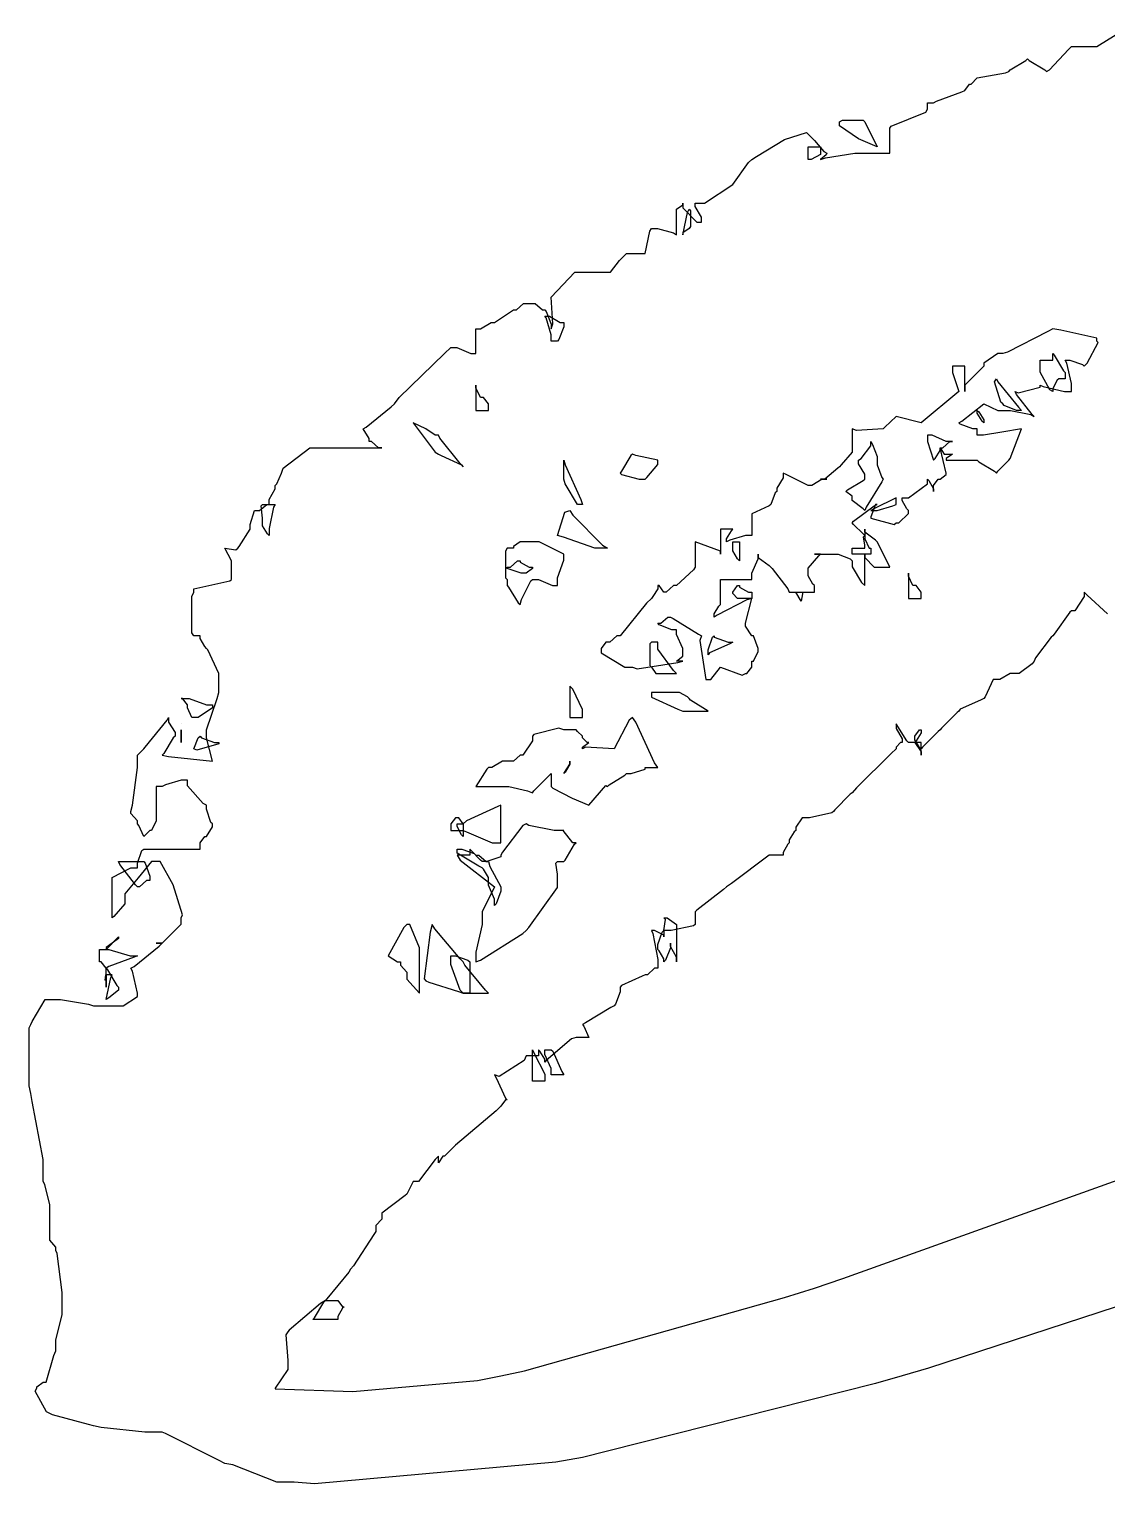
# Model space of a CAD drawing. Extents: x 51 to 306, y 22 to 311.
# Drawn here: x 207.53 to 213.59, y 212.65 to 220.83 of the extents above; entities that cross this region are included whole.
import ezdxf

# ---------------------------------------------------------------- set-up
doc = ezdxf.new("R2010")
doc.units = 0
doc.header["$MEASUREMENT"] = 0

msp = doc.modelspace()

# ---------------------------------------------------------------- linework, layer by layer
at = {"color": 7}
for points in [[(214.03, 213.767), (212.591, 213.298), (212.442, 213.254), (212.292, 213.21), (210.785, 212.831), (210.644, 212.795), (210.494, 212.769), (209.135, 212.646), (209.021, 212.655), (208.923, 212.655), (208.676, 212.753), (208.632, 212.761), (208.596, 212.779), (208.297, 212.929), (208.279, 212.937), (208.182, 212.937), (207.936, 212.963), (207.892, 212.972), (207.865, 212.981), (207.662, 213.034), (207.646, 213.042), (207.628, 213.052), (207.564, 213.167), (207.574, 213.184), (207.574, 213.193), (207.61, 213.218), (207.61, 213.218), (207.626, 213.218), (207.67, 213.368), (207.68, 213.395), (207.68, 213.457), (207.716, 213.597), (207.716, 213.643), (207.716, 213.723), (207.688, 213.943), (207.68, 213.96), (207.68, 213.978), (207.646, 214.018), (207.646, 214.03), (207.646, 214.03), (207.646, 214.084), (207.646, 214.1), (207.646, 214.118), (207.646, 214.159), (207.646, 214.172), (207.646, 214.216), (207.618, 214.331), (207.61, 214.348), (207.61, 214.472), (207.548, 214.798), (207.54, 214.842), (207.53, 214.886), (207.53, 215.212), (207.54, 215.23), (207.548, 215.248), (207.621, 215.371), (207.646, 215.371), (207.706, 215.371), (207.865, 215.345), (207.892, 215.335), (207.892, 215.335), (207.997, 215.335), (208.033, 215.335), (208.059, 215.335), (208.139, 215.389), (208.139, 215.407), (208.139, 215.407), (208.111, 215.531), (208.103, 215.547), (208.121, 215.557), (208.262, 215.671), (208.279, 215.688), (208.245, 215.688), (208.279, 215.688), (208.385, 215.795), (208.385, 215.83), (208.394, 215.848), (208.341, 216.016), (208.268, 216.147), (208.245, 216.147), (208.219, 216.147), (208.143, 216.055), (208.069, 215.966), (208.069, 215.936), (208.069, 215.91), (208.007, 215.839), (207.998, 215.83), (207.998, 215.83), (207.998, 215.864), (207.998, 215.864), (207.998, 215.908), (207.998, 216.008), (207.998, 216.04), (207.998, 216.058), (208.103, 216.112), (208.139, 216.112), (208.139, 216.138), (208.165, 216.209), (208.175, 216.217), (208.175, 216.217), (208.412, 216.217), (208.492, 216.217), (208.492, 216.217), (208.492, 216.245), (208.492, 216.253), (208.492, 216.253), (208.518, 216.289), (208.528, 216.289), (208.528, 216.289), (208.562, 216.342), (208.562, 216.359), (208.552, 216.368), (208.528, 216.442), (208.528, 216.465), (208.51, 216.475), (208.421, 216.574), (208.421, 216.606), (208.385, 216.606), (208.297, 216.579), (208.279, 216.57), (208.245, 216.57), (208.245, 216.57), (208.245, 216.535), (208.245, 216.535), (208.245, 216.535), (208.245, 216.483), (208.245, 216.465), (208.245, 216.447), (208.245, 216.407), (208.245, 216.393), (208.245, 216.377), (208.218, 216.323), (208.209, 216.323), (208.175, 216.289), (208.175, 216.289), (208.147, 216.35), (208.139, 216.359), (208.139, 216.377), (208.103, 216.417), (208.103, 216.429), (208.111, 216.465), (208.139, 216.676), (208.139, 216.746), (208.175, 216.782), (208.183, 216.791), (208.306, 216.942), (208.315, 216.958), (208.315, 216.932), (208.351, 216.873), (208.351, 216.852), (208.341, 216.844), (208.288, 216.756), (208.279, 216.746), (208.314, 216.738), (208.562, 216.712), (208.562, 216.712), (208.562, 216.712), (208.528, 216.844), (208.528, 216.888), (208.528, 216.888), (208.588, 217.065), (208.598, 217.099), (208.598, 217.127), (208.598, 217.186), (208.598, 217.205), (208.598, 217.205), (208.536, 217.339), (208.528, 217.347), (208.518, 217.357), (208.492, 217.402), (208.492, 217.417), (208.456, 217.417), (208.446, 217.435), (208.446, 217.638), (208.456, 217.664), (208.456, 217.682), (208.659, 217.726), (208.668, 217.734), (208.668, 217.734), (208.668, 217.814), (208.668, 217.84), (208.632, 217.91), (208.632, 217.91), (208.694, 217.902), (208.704, 217.91), (208.712, 217.92), (208.774, 218.017), (208.774, 218.017), (208.774, 218.044), (208.799, 218.123), (208.808, 218.123), (208.826, 218.123), (208.867, 218.157), (208.88, 218.157), (208.88, 218.185), (208.915, 218.244), (208.915, 218.263), (208.923, 218.273), (208.951, 218.333), (208.951, 218.333), (208.959, 218.361), (209.11, 218.476), (209.161, 218.476), (209.161, 218.476), (209.197, 218.476), (209.197, 218.476), (209.197, 218.476), (209.223, 218.476), (209.233, 218.476), (209.267, 218.476), (209.328, 218.476), (209.467, 218.476), (209.514, 218.476), (209.496, 218.476), (209.456, 218.51), (209.444, 218.51), (209.444, 218.528), (209.41, 218.582), (209.41, 218.582), (209.426, 218.591), (209.568, 218.706), (209.586, 218.722), (209.612, 218.758), (209.867, 219.005), (209.903, 219.039), (209.937, 219.039), (210.016, 219.005), (210.043, 219.005), (210.043, 219.005), (210.043, 219.058), (210.043, 219.075), (210.043, 219.093), (210.043, 219.133), (210.043, 219.145), (210.07, 219.145), (210.129, 219.181), (210.149, 219.181), (210.166, 219.191), (210.256, 219.251), (210.256, 219.251), (210.272, 219.251), (210.312, 219.287), (210.326, 219.287), (210.362, 219.287), (210.378, 219.287), (210.418, 219.251), (210.432, 219.251), (210.44, 219.243), (210.468, 219.17), (210.468, 219.145), (210.476, 219.173), (210.468, 219.322), (210.468, 219.322), (210.468, 219.322), (210.6, 219.464), (210.644, 219.464), (210.644, 219.464), (210.785, 219.464), (210.785, 219.464), (210.801, 219.464), (210.851, 219.53), (210.891, 219.568), (210.891, 219.568), (210.917, 219.568), (210.976, 219.568), (210.997, 219.568), (210.997, 219.568), (211.022, 219.694), (211.031, 219.71), (211.066, 219.71), (211.156, 219.684), (211.173, 219.674), (211.173, 219.674), (211.173, 219.728), (211.173, 219.745), (211.173, 219.763), (211.173, 219.804), (211.173, 219.817), (211.173, 219.817), (211.208, 219.843), (211.208, 219.851), (211.208, 219.825), (211.286, 219.745), (211.314, 219.745), (211.314, 219.772), (211.278, 219.832), (211.278, 219.851), (211.33, 219.851), (211.49, 219.957), (211.49, 219.957), (211.49, 219.957), (211.578, 220.081), (211.596, 220.097), (211.623, 220.115), (211.781, 220.209), (211.904, 220.249), (211.913, 220.24), (211.949, 220.204), (211.949, 220.204), (212.001, 220.143), (212.019, 220.133), (212.015, 220.124), (211.983, 220.097), (211.983, 220.097), (211.983, 220.097), (212.01, 220.107), (212.175, 220.133), (212.232, 220.133), (212.232, 220.133), (212.372, 220.133), (212.372, 220.133), (212.372, 220.133), (212.372, 220.187), (212.372, 220.204), (212.372, 220.222), (212.372, 220.274), (212.372, 220.274), (212.38, 220.284), (212.575, 220.363), (212.585, 220.38), (212.585, 220.38), (212.585, 220.407), (212.585, 220.416), (212.619, 220.416), (212.635, 220.425), (212.777, 220.478), (212.795, 220.486), (212.795, 220.486), (212.821, 220.522), (212.831, 220.522), (212.865, 220.556), (212.865, 220.556), (213.024, 220.584), (213.042, 220.592), (213.05, 220.602), (213.138, 220.654), (213.148, 220.663), (213.156, 220.654), (213.245, 220.602), (213.254, 220.592), (213.271, 220.602), (213.377, 220.716), (213.395, 220.733), (213.413, 220.733), (213.453, 220.733), (213.467, 220.733), (213.483, 220.733), (213.523, 220.733), (213.537, 220.733), (213.553, 220.743), (213.695, 220.831)], [(213.597, 217.541), (213.483, 217.647), (213.467, 217.664), (213.467, 217.638), (213.413, 217.558), (213.395, 217.558), (213.385, 217.55), (213.298, 217.427), (213.29, 217.417), (213.28, 217.409), (213.192, 217.293), (213.184, 217.275), (213.174, 217.259), (213.101, 217.205), (213.078, 217.205), (213.05, 217.205), (212.991, 217.171), (212.972, 217.171), (212.954, 217.171), (212.91, 217.074), (212.901, 217.065), (212.883, 217.056), (212.769, 217.004), (212.761, 216.994), (212.751, 216.986), (212.663, 216.898), (212.655, 216.888), (212.645, 216.88), (212.557, 216.791), (212.549, 216.782), (212.549, 216.782), (212.549, 216.809), (212.549, 216.818), (212.531, 216.818), (212.478, 216.818), (212.478, 216.818), (212.469, 216.827), (212.408, 216.922), (212.408, 216.922), (212.408, 216.896), (212.442, 216.838), (212.442, 216.818), (212.433, 216.818), (212.408, 216.791), (212.408, 216.782), (212.38, 216.756), (212.186, 216.563), (212.16, 216.535), (212.15, 216.527), (212.064, 216.439), (212.055, 216.429), (212.046, 216.421), (211.92, 216.393), (211.879, 216.393), (211.879, 216.393), (211.843, 216.341), (211.843, 216.323), (211.834, 216.315), (211.807, 216.269), (211.807, 216.253), (211.798, 216.245), (211.773, 216.199), (211.773, 216.183), (211.693, 216.183), (211.481, 216.024), (211.454, 216.006), (211.437, 215.99), (211.286, 215.874), (211.278, 215.864), (211.278, 215.83), (211.278, 215.794), (211.268, 215.786), (211.143, 215.76), (211.102, 215.76), (211.102, 215.76), (211.102, 215.724), (211.102, 215.724), (211.102, 215.733), (211.048, 215.76), (211.031, 215.76), (211.04, 215.742), (211.067, 215.597), (211.067, 215.547), (211.049, 215.547), (211.009, 215.511), (210.997, 215.511), (210.979, 215.503), (210.863, 215.451), (210.855, 215.441), (210.855, 215.415), (210.829, 215.345), (210.821, 215.335), (210.803, 215.327), (210.661, 215.24), (210.644, 215.23), (210.652, 215.222), (210.679, 215.158), (210.679, 215.158), (210.661, 215.158), (210.621, 215.158), (210.608, 215.158), (210.581, 215.15), (210.44, 215.028), (210.432, 215.018), (210.432, 215.036), (210.404, 215.08), (210.396, 215.088), (210.396, 215.088), (210.396, 215.054), (210.396, 215.054), (210.378, 215.054), (210.338, 215.054), (210.326, 215.054), (210.316, 215.028), (210.175, 214.939), (210.149, 214.948), (210.158, 214.931), (210.21, 214.816), (210.22, 214.806), (210.21, 214.806), (210.185, 214.771), (210.185, 214.771), (210.158, 214.745), (209.929, 214.551), (209.903, 214.525), (209.867, 214.489), (209.857, 214.489), (209.833, 214.453), (209.833, 214.453), (209.833, 214.453), (209.833, 214.481), (209.833, 214.489), (209.815, 214.472), (209.721, 214.348), (209.69, 214.348), (209.656, 214.277), (209.646, 214.268), (209.514, 214.169), (209.514, 214.136), (209.48, 214.1), (209.48, 214.1), (209.48, 214.075), (209.48, 214.066), (209.47, 214.049), (209.356, 213.872), (209.338, 213.854), (209.328, 213.837), (209.205, 213.687), (209.197, 213.677), (209.17, 213.661), (208.993, 213.511), (208.985, 213.501), (208.975, 213.484), (208.985, 213.34), (208.985, 213.29), (208.915, 213.184), (208.915, 213.18), (209.352, 213.166), (210.053, 213.228), (210.185, 213.254), (210.318, 213.282), (211.781, 213.695), (211.949, 213.747), (212.108, 213.801), (213.756, 214.393)]]:
    msp.add_lwpolyline(points, dxfattribs=at)
for points in [[(212.232, 220.31), (212.302, 220.169), (212.302, 220.169), (212.196, 220.213), (212.09, 220.286), (212.09, 220.31), (212.106, 220.319), (212.222, 220.319), (212.232, 220.31)], [(211.913, 220.097), (211.913, 220.115), (211.913, 220.157), (211.913, 220.169), (211.93, 220.169), (211.97, 220.169), (211.983, 220.169), (211.983, 220.169), (211.983, 220.133), (211.983, 220.133), (211.983, 220.125), (211.93, 220.097), (211.913, 220.097)], [(211.244, 219.71), (211.244, 219.71), (211.208, 219.684), (211.208, 219.674), (211.208, 219.674), (211.234, 219.799), (211.244, 219.817), (211.252, 219.808), (211.252, 219.72), (211.244, 219.71), (211.244, 219.71), (211.244, 219.71), (211.244, 219.71)], [(210.432, 219.215), (210.458, 219.215), (210.517, 219.181), (210.538, 219.181), (210.538, 219.155), (210.511, 219.085), (210.502, 219.075), (210.468, 219.075), (210.468, 219.111), (210.44, 219.207), (210.432, 219.215)], [(211.843, 217.664), (211.843, 217.664), (211.922, 217.664), (211.949, 217.664), (211.949, 217.664), (211.949, 217.7), (211.949, 217.7), (211.939, 217.709), (211.913, 217.755), (211.913, 217.77), (211.913, 217.798), (211.974, 217.868), (211.983, 217.876), (211.949, 217.876), (211.975, 217.876), (212.035, 217.876), (212.055, 217.876), (212.082, 217.876), (212.15, 217.85), (212.16, 217.84), (212.16, 217.806), (212.214, 217.718), (212.232, 217.7), (212.232, 217.744), (212.232, 217.843), (212.232, 217.876), (212.232, 217.858), (212.284, 217.804), (212.302, 217.804), (212.319, 217.804), (212.358, 217.804), (212.372, 217.804), (212.372, 217.804), (212.31, 217.93), (212.302, 217.946), (212.292, 217.956), (212.232, 218.001), (212.232, 218.017), (212.232, 218.017), (212.232, 217.981), (212.232, 217.981), (212.222, 217.991), (212.168, 218.044), (212.16, 218.053), (212.168, 218.062), (212.284, 218.149), (212.302, 218.157), (212.292, 218.157), (212.266, 218.087), (212.266, 218.087), (212.266, 218.079), (212.398, 218.044), (212.408, 218.053), (212.424, 218.053), (212.478, 218.106), (212.478, 218.123), (212.469, 218.132), (212.442, 218.178), (212.442, 218.193), (212.477, 218.193), (212.585, 218.273), (212.585, 218.299), (212.593, 218.291), (212.619, 218.245), (212.619, 218.229), (212.619, 218.229), (212.619, 218.255), (212.619, 218.263), (212.619, 218.263), (212.645, 218.299), (212.655, 218.299), (212.655, 218.299), (212.689, 218.325), (212.689, 218.333), (212.655, 218.476), (212.655, 218.476), (212.679, 218.44), (212.689, 218.44), (212.725, 218.44), (212.725, 218.44), (212.689, 218.415), (212.689, 218.405), (212.733, 218.405), (212.833, 218.405), (212.865, 218.405), (212.874, 218.397), (212.962, 218.343), (212.972, 218.333), (212.98, 218.343), (213.032, 218.397), (213.042, 218.405), (213.05, 218.415), (213.114, 218.582), (213.114, 218.582), (213.114, 218.582), (213.002, 218.564), (212.899, 218.546), (212.865, 218.546), (212.865, 218.546), (212.865, 218.573), (212.865, 218.582), (212.839, 218.582), (212.769, 218.608), (212.761, 218.616), (212.777, 218.626), (212.901, 218.722), (212.901, 218.722), (212.901, 218.722), (212.98, 218.686), (213.008, 218.686), (213.052, 218.686), (213.166, 218.662), (213.184, 218.652), (213.174, 218.662), (213.086, 218.776), (213.078, 218.792), (213.094, 218.784), (213.218, 218.817), (213.218, 218.828), (213.236, 218.82), (213.355, 218.792), (213.395, 218.792), (213.395, 218.837), (213.368, 218.952), (213.36, 218.969), (213.386, 218.969), (213.457, 218.944), (213.467, 218.935), (213.483, 218.952), (213.545, 219.067), (213.537, 219.075), (213.537, 219.093), (213.334, 219.137), (213.29, 219.145), (213.262, 219.129), (213.034, 219.014), (213.008, 219.005), (212.98, 219.005), (212.901, 218.952), (212.901, 218.935), (212.892, 218.926), (212.804, 218.838), (212.795, 218.828), (212.795, 218.828), (212.795, 218.802), (212.795, 218.792), (212.795, 218.828), (212.795, 218.908), (212.795, 218.935), (212.777, 218.935), (212.737, 218.935), (212.725, 218.935), (212.725, 218.935), (212.725, 218.899), (212.725, 218.899), (212.761, 218.792), (212.549, 218.616), (212.549, 218.616), (212.408, 218.652), (212.408, 218.652), (212.408, 218.652), (212.345, 218.591), (212.336, 218.582), (212.336, 218.582), (212.186, 218.573), (212.16, 218.582), (212.16, 218.582), (212.16, 218.555), (212.16, 218.546), (212.16, 218.51), (212.16, 218.476), (212.16, 218.45), (212.098, 218.379), (212.09, 218.369), (212.08, 218.361), (212.007, 218.299), (211.983, 218.299), (212.019, 218.299), (211.992, 218.299), (211.933, 218.263), (211.913, 218.263), (211.895, 218.273), (211.789, 218.325), (211.773, 218.333), (211.773, 218.307), (211.737, 218.249), (211.737, 218.229), (211.727, 218.221), (211.703, 218.157), (211.703, 218.157), (211.693, 218.149), (211.596, 218.103), (211.596, 218.087), (211.596, 218.061), (211.596, 217.981), (211.596, 217.981), (211.56, 217.981), (211.472, 217.956), (211.454, 217.946), (211.454, 217.964), (211.481, 218.009), (211.49, 218.017), (211.472, 218.017), (211.432, 218.017), (211.42, 218.017), (211.42, 218.017), (211.42, 217.991), (211.42, 217.981), (211.42, 217.964), (211.42, 217.91), (211.42, 217.91), (211.42, 217.91), (211.42, 217.886), (211.42, 217.876), (211.42, 217.894), (211.278, 217.946), (211.278, 217.946), (211.278, 217.876), (211.278, 217.858), (211.278, 217.818), (211.278, 217.804), (211.268, 217.788), (211.173, 217.7), (211.173, 217.7), (211.156, 217.7), (211.114, 217.664), (211.102, 217.664), (211.102, 217.664), (211.075, 217.7), (211.067, 217.7), (211.067, 217.682), (211.04, 217.638), (211.031, 217.628), (211.004, 217.602), (210.855, 217.417), (210.855, 217.417), (210.837, 217.417), (210.797, 217.381), (210.785, 217.381), (210.775, 217.381), (210.749, 217.347), (210.749, 217.347), (210.749, 217.321), (210.881, 217.241), (210.925, 217.241), (210.952, 217.232), (211.18, 217.267), (211.208, 217.275), (211.173, 217.275), (211.173, 217.275), (211.208, 217.303), (211.208, 217.311), (211.208, 217.347), (211.173, 217.425), (211.173, 217.452), (211.146, 217.452), (211.075, 217.479), (211.067, 217.488), (211.084, 217.488), (211.124, 217.523), (211.138, 217.523), (211.154, 217.515), (211.296, 217.427), (211.314, 217.417), (211.304, 217.391), (211.337, 217.171), (211.35, 217.171), (211.366, 217.171), (211.42, 217.241), (211.42, 217.241), (211.42, 217.241), (211.542, 217.197), (211.56, 217.205), (211.569, 217.205), (211.596, 217.241), (211.596, 217.241), (211.596, 217.241), (211.596, 217.267), (211.596, 217.275), (211.605, 217.275), (211.631, 217.329), (211.631, 217.347), (211.631, 217.347), (211.605, 217.417), (211.596, 217.417), (211.596, 217.417), (211.56, 217.471), (211.56, 217.488), (211.56, 217.488), (211.596, 217.628), (211.596, 217.628), (211.569, 217.62), (211.401, 217.533), (211.384, 217.523), (211.384, 217.541), (211.41, 217.585), (211.42, 217.594), (211.42, 217.594), (211.42, 217.647), (211.42, 217.664), (211.42, 217.682), (211.42, 217.722), (211.42, 217.734), (211.464, 217.734), (211.563, 217.734), (211.596, 217.734), (211.596, 217.77), (211.631, 217.85), (211.631, 217.876), (211.631, 217.858), (211.693, 217.814), (211.703, 217.804), (211.711, 217.796), (211.798, 217.682), (211.807, 217.664), (211.825, 217.664), (211.865, 217.664), (211.879, 217.664), (211.882, 217.653), (211.873, 217.612), (211.843, 217.664), (211.843, 217.664)], [(213.324, 218.863), (213.324, 218.863), (213.324, 218.863), (213.324, 218.863), (213.315, 218.855), (213.29, 218.809), (213.29, 218.792), (213.272, 218.802), (213.218, 218.901), (213.218, 218.935), (213.218, 218.935), (213.218, 218.969), (213.218, 218.969), (213.236, 218.969), (213.276, 218.969), (213.29, 218.969), (213.29, 218.969), (213.29, 218.996), (213.29, 219.005), (213.298, 218.996), (213.35, 218.908), (213.36, 218.899), (213.36, 218.899), (213.36, 218.873), (213.36, 218.863), (213.36, 218.863), (213.333, 218.863), (213.324, 218.863)], [(210.043, 218.686), (210.061, 218.686), (210.101, 218.686), (210.115, 218.686), (210.115, 218.686), (210.115, 218.722), (210.115, 218.722), (210.115, 218.722), (210.087, 218.758), (210.079, 218.758), (210.07, 218.758), (210.043, 218.812), (210.043, 218.828), (210.043, 218.794), (210.043, 218.714), (210.043, 218.686)], [(212.972, 218.863), (212.98, 218.846), (213.096, 218.704), (213.114, 218.686), (213.086, 218.686), (213.016, 218.714), (213.008, 218.722), (212.998, 218.732), (212.962, 218.846), (212.972, 218.863)], [(212.865, 218.686), (212.865, 218.686), (212.865, 218.686), (212.865, 218.686), (212.865, 218.686), (212.865, 218.686), (212.865, 218.686), (212.865, 218.686), (212.865, 218.686), (212.865, 218.686), (212.874, 218.678), (212.901, 218.633), (212.901, 218.616), (212.892, 218.626), (212.865, 218.671), (212.865, 218.686), (212.865, 218.686), (212.865, 218.686), (212.865, 218.686)], [(209.833, 218.546), (209.815, 218.546), (209.762, 218.582), (209.762, 218.582), (209.69, 218.616), (209.69, 218.616), (209.815, 218.45), (209.833, 218.44), (209.849, 218.432), (209.963, 218.379), (209.973, 218.369), (209.955, 218.387), (209.841, 218.529), (209.833, 218.546)], [(212.619, 218.405), (212.619, 218.405), (212.619, 218.405), (212.619, 218.405), (212.627, 218.415), (212.655, 218.46), (212.655, 218.476), (212.671, 218.476), (212.711, 218.51), (212.725, 218.51), (212.689, 218.51), (212.611, 218.546), (212.585, 218.546), (212.585, 218.511), (212.619, 218.405), (212.619, 218.405)], [(212.266, 218.51), (212.266, 218.51), (212.266, 218.51), (212.266, 218.51), (212.275, 218.494), (212.302, 218.427), (212.302, 218.405), (212.302, 218.379), (212.327, 218.309), (212.336, 218.299), (212.327, 218.283), (212.24, 218.141), (212.232, 218.123), (212.222, 218.132), (212.16, 218.178), (212.16, 218.193), (212.16, 218.203), (212.126, 218.229), (212.126, 218.229), (212.134, 218.239), (212.222, 218.291), (212.232, 218.299), (212.232, 218.327), (212.196, 218.386), (212.196, 218.405), (212.212, 218.415), (212.266, 218.487), (212.266, 218.51), (212.266, 218.51), (212.266, 218.51), (212.266, 218.51)], [(210.644, 218.157), (210.616, 218.157), (210.546, 218.273), (210.538, 218.299), (210.538, 218.327), (210.538, 218.386), (210.538, 218.405), (210.546, 218.379), (210.634, 218.185), (210.644, 218.157)], [(210.925, 218.44), (210.916, 218.432), (210.863, 218.343), (210.855, 218.333), (210.863, 218.325), (210.963, 218.299), (210.997, 218.299), (211.005, 218.309), (211.067, 218.382), (211.067, 218.405), (211.067, 218.405), (210.943, 218.432), (210.925, 218.44)], [(208.88, 217.981), (208.871, 217.991), (208.844, 218.037), (208.844, 218.053), (208.844, 218.079), (208.835, 218.149), (208.844, 218.157), (208.861, 218.157), (208.901, 218.157), (208.915, 218.157), (208.905, 218.141), (208.88, 218.021), (208.88, 217.981)], [(212.266, 218.123), (212.301, 218.123), (212.39, 218.149), (212.408, 218.157), (212.408, 218.157), (212.408, 218.185), (212.408, 218.193), (212.408, 218.193), (212.283, 218.132), (212.266, 218.123)], [(210.785, 217.91), (210.713, 217.91), (210.537, 217.973), (210.502, 217.981), (210.502, 217.981), (210.545, 218.113), (210.572, 218.123), (210.59, 218.097), (210.757, 217.928), (210.785, 217.91)], [(212.266, 217.91), (212.266, 217.91), (212.266, 217.876), (212.266, 217.876), (212.232, 217.876), (212.214, 217.876), (212.173, 217.876), (212.16, 217.876), (212.16, 217.876), (212.16, 217.902), (212.16, 217.91), (212.178, 217.91), (212.218, 217.91), (212.232, 217.91), (212.232, 217.928), (212.225, 217.975), (212.232, 217.981), (212.232, 217.964), (212.257, 217.91), (212.266, 217.91)], [(210.362, 217.734), (210.396, 217.734), (210.475, 217.7), (210.502, 217.7), (210.502, 217.744), (210.538, 217.843), (210.538, 217.876), (210.52, 217.886), (210.4, 217.946), (210.362, 217.946), (210.344, 217.946), (210.292, 217.946), (210.292, 217.946), (210.292, 217.946), (210.256, 217.92), (210.256, 217.91), (210.22, 217.91), (210.21, 217.894), (210.21, 217.744), (210.22, 217.734), (210.22, 217.734), (210.22, 217.709), (210.22, 217.7), (210.228, 217.691), (210.282, 217.603), (210.292, 217.594), (210.3, 217.621), (210.352, 217.726), (210.362, 217.734)], [(211.526, 217.84), (211.516, 217.85), (211.49, 217.895), (211.49, 217.91), (211.49, 217.91), (211.49, 217.938), (211.49, 217.946), (211.526, 217.946), (211.526, 217.92), (211.526, 217.861), (211.526, 217.84)], [(210.22, 217.804), (210.238, 217.804), (210.278, 217.84), (210.292, 217.84), (210.292, 217.832), (210.344, 217.804), (210.362, 217.804), (210.362, 217.796), (210.326, 217.77), (210.326, 217.77), (210.298, 217.77), (210.22, 217.796), (210.22, 217.804)], [(212.478, 217.628), (212.495, 217.628), (212.535, 217.628), (212.549, 217.628), (212.549, 217.628), (212.549, 217.664), (212.549, 217.664), (212.549, 217.664), (212.521, 217.7), (212.513, 217.7), (212.503, 217.7), (212.478, 217.754), (212.478, 217.77), (212.478, 217.736), (212.478, 217.656), (212.478, 217.628)], [(211.526, 217.7), (211.526, 217.691), (211.578, 217.664), (211.596, 217.664), (211.596, 217.664), (211.596, 217.628), (211.596, 217.628), (211.578, 217.628), (211.539, 217.628), (211.526, 217.628), (211.516, 217.628), (211.49, 217.656), (211.49, 217.664), (211.49, 217.664), (211.516, 217.7), (211.526, 217.7)], [(211.35, 217.311), (211.35, 217.339), (211.375, 217.409), (211.384, 217.417), (211.384, 217.409), (211.463, 217.381), (211.49, 217.381), (211.472, 217.373), (211.358, 217.321), (211.35, 217.311)], [(211.173, 217.205), (211.156, 217.223), (211.067, 217.343), (211.067, 217.381), (211.031, 217.381), (211.022, 217.373), (211.022, 217.25), (211.031, 217.241), (211.031, 217.241), (211.057, 217.205), (211.067, 217.205), (211.093, 217.205), (211.153, 217.205), (211.173, 217.205)], [(210.572, 216.958), (210.59, 216.958), (210.631, 216.958), (210.644, 216.958), (210.644, 217.002), (210.59, 217.118), (210.572, 217.135), (210.572, 217.091), (210.572, 216.991), (210.572, 216.958)], [(211.031, 217.099), (211.031, 217.073), (211.18, 217.004), (211.208, 216.994), (211.242, 216.994), (211.35, 216.994), (211.35, 216.994), (211.35, 216.994), (211.252, 217.056), (211.244, 217.065), (211.234, 217.074), (211.189, 217.099), (211.173, 217.099), (211.138, 217.099), (211.11, 217.099), (211.051, 217.099), (211.031, 217.099)], [(208.456, 216.958), (208.446, 216.958), (208.421, 217.012), (208.421, 217.029), (208.421, 217.029), (208.394, 217.065), (208.385, 217.065), (208.43, 217.065), (208.529, 217.029), (208.562, 217.029), (208.562, 217.012), (208.482, 216.958), (208.456, 216.958)], [(208.385, 216.922), (208.385, 216.922), (208.385, 216.922), (208.385, 216.922), (208.385, 216.922), (208.385, 216.922), (208.385, 216.922), (208.385, 216.922), (208.385, 216.922), (208.385, 216.922)], [(210.997, 216.676), (210.997, 216.676), (210.997, 216.676), (210.997, 216.676), (211.013, 216.676), (211.054, 216.676), (211.067, 216.676), (211.049, 216.703), (210.943, 216.932), (210.925, 216.958), (210.907, 216.942), (210.821, 216.782), (210.821, 216.782), (210.821, 216.782), (210.661, 216.791), (210.644, 216.782), (210.644, 216.791), (210.679, 216.818), (210.679, 216.818), (210.669, 216.818), (210.644, 216.844), (210.644, 216.852), (210.644, 216.852), (210.616, 216.88), (210.608, 216.888), (210.59, 216.888), (210.55, 216.888), (210.538, 216.888), (210.511, 216.898), (210.37, 216.862), (210.362, 216.852), (210.362, 216.826), (210.308, 216.746), (210.292, 216.746), (210.256, 216.712), (210.22, 216.712), (210.193, 216.712), (210.134, 216.676), (210.115, 216.676), (210.105, 216.668), (210.043, 216.57), (210.043, 216.57), (210.043, 216.57), (210.185, 216.57), (210.185, 216.57), (210.229, 216.57), (210.334, 216.545), (210.362, 216.535), (210.37, 216.545), (210.458, 216.633), (210.468, 216.642), (210.468, 216.624), (210.468, 216.584), (210.468, 216.57), (210.476, 216.561), (210.585, 216.505), (210.679, 216.465), (210.679, 216.465), (210.679, 216.465), (210.774, 216.575), (210.785, 216.57), (210.793, 216.579), (210.881, 216.633), (210.891, 216.642), (210.917, 216.642), (210.997, 216.668), (210.997, 216.676)], [(208.385, 216.888), (208.385, 216.852), (208.385, 216.818), (208.385, 216.818), (208.385, 216.872), (208.385, 216.888)], [(208.492, 216.852), (208.5, 216.844), (208.573, 216.818), (208.598, 216.818), (208.598, 216.809), (208.474, 216.774), (208.456, 216.782), (208.456, 216.782), (208.482, 216.844), (208.492, 216.852)], [(212.549, 216.746), (212.549, 216.774), (212.513, 216.833), (212.513, 216.852), (212.513, 216.852), (212.539, 216.888), (212.549, 216.888), (212.549, 216.872), (212.521, 216.827), (212.513, 216.818), (212.513, 216.818), (212.549, 216.764), (212.549, 216.746)], [(210.572, 216.712), (210.572, 216.695), (210.546, 216.651), (210.538, 216.642), (210.538, 216.642), (210.572, 216.695), (210.572, 216.712), (210.572, 216.712), (210.572, 216.712), (210.572, 216.712)], [(210.185, 216.253), (210.185, 216.306), (210.185, 216.426), (210.185, 216.465), (210.167, 216.457), (209.99, 216.377), (209.973, 216.359), (209.973, 216.359), (209.947, 216.393), (209.939, 216.393), (209.929, 216.393), (209.903, 216.359), (209.903, 216.359), (209.903, 216.359), (209.903, 216.323), (209.903, 216.323), (209.919, 216.323), (209.959, 216.323), (209.973, 216.323), (209.99, 216.315), (210.136, 216.253), (210.185, 216.253)], [(209.973, 216.359), (209.973, 216.342), (209.973, 216.303), (209.973, 216.289), (209.963, 216.298), (209.939, 216.344), (209.939, 216.359), (209.939, 216.359), (209.963, 216.359), (209.973, 216.359)], [(210.538, 216.147), (210.546, 216.156), (210.599, 216.245), (210.608, 216.253), (210.59, 216.253), (210.535, 216.322), (210.538, 216.323), (210.484, 216.323), (210.342, 216.35), (210.326, 216.359), (210.308, 216.35), (210.193, 216.201), (210.185, 216.183), (210.185, 216.174), (210.105, 216.147), (210.079, 216.147), (210.07, 216.156), (210.017, 216.209), (210.009, 216.217), (210.009, 216.217), (210.009, 216.183), (210.009, 216.183), (209.991, 216.183), (209.951, 216.183), (209.939, 216.183), (209.955, 216.156), (210.149, 216.006), (210.149, 216.006), (210.149, 216.006), (210.079, 215.864), (210.079, 215.864), (210.079, 215.794), (210.043, 215.637), (210.043, 215.583), (210.07, 215.593), (210.308, 215.742), (210.326, 215.76), (210.342, 215.777), (210.502, 216.002), (210.502, 216.076), (210.502, 216.076), (210.493, 216.138), (210.502, 216.147), (210.502, 216.147), (210.528, 216.147), (210.538, 216.147)], [(210.115, 216.147), (210.123, 216.12), (210.185, 216.006), (210.185, 216.006), (210.185, 215.98), (210.158, 215.91), (210.149, 215.9), (210.149, 215.936), (210.115, 216.014), (210.115, 216.04), (210.115, 216.058), (210.087, 216.104), (210.079, 216.112), (210.061, 216.122), (209.939, 216.194), (209.939, 216.217), (209.965, 216.217), (210.034, 216.192), (210.043, 216.183), (210.061, 216.183), (210.101, 216.147), (210.115, 216.147)], [(208.175, 216.147), (208.183, 216.138), (208.209, 216.065), (208.209, 216.04), (208.191, 216.04), (208.151, 216.006), (208.139, 216.006), (208.129, 216.016), (208.041, 216.13), (208.033, 216.147), (208.067, 216.147), (208.147, 216.147), (208.175, 216.147)], [(209.656, 215.794), (209.638, 215.777), (209.55, 215.617), (209.55, 215.617), (209.55, 215.617), (209.602, 215.583), (209.62, 215.583), (209.62, 215.565), (209.656, 215.525), (209.656, 215.511), (209.656, 215.485), (209.726, 215.407), (209.726, 215.407), (209.726, 215.407), (209.726, 215.565), (209.726, 215.617), (209.726, 215.662), (209.673, 215.794), (209.656, 215.794)], [(209.973, 215.407), (209.973, 215.407), (210.009, 215.407), (210.009, 215.407), (210.043, 215.407), (210.061, 215.407), (210.101, 215.407), (210.115, 215.407), (210.097, 215.424), (209.981, 215.565), (209.973, 215.583), (209.955, 215.601), (209.813, 215.768), (209.797, 215.794), (209.787, 215.75), (209.752, 215.487), (209.762, 215.477), (209.779, 215.469), (209.945, 215.416), (209.973, 215.407), (209.973, 215.407), (209.973, 215.407), (209.973, 215.407)], [(211.102, 215.83), (211.12, 215.83), (211.173, 215.794), (211.173, 215.794), (211.173, 215.768), (211.173, 215.708), (211.173, 215.688), (211.173, 215.662), (211.173, 215.604), (211.173, 215.583), (211.173, 215.609), (211.138, 215.669), (211.138, 215.688), (211.138, 215.662), (211.11, 215.593), (211.102, 215.583), (211.102, 215.601), (211.075, 215.645), (211.067, 215.653), (211.067, 215.681), (211.092, 215.751), (211.102, 215.76), (211.102, 215.76), (211.11, 215.821), (211.102, 215.83)], [(207.998, 215.688), (207.998, 215.688), (207.963, 215.663), (207.963, 215.653), (207.963, 215.653), (208.033, 215.724), (208.033, 215.724), (208.033, 215.715), (207.998, 215.688), (207.998, 215.688)], [(207.963, 215.371), (207.963, 215.371), (207.989, 215.495), (207.998, 215.511), (207.963, 215.511), (207.963, 215.511), (207.963, 215.539), (207.963, 215.547), (207.963, 215.547), (207.935, 215.583), (207.927, 215.583), (207.927, 215.601), (207.927, 215.641), (207.927, 215.653), (207.979, 215.653), (208.099, 215.617), (208.139, 215.617), (208.121, 215.609), (207.979, 215.557), (207.963, 215.547), (207.971, 215.539), (208.023, 215.451), (208.033, 215.441), (208.033, 215.424), (207.979, 215.38), (207.963, 215.371)], [(209.903, 215.617), (209.929, 215.617), (209.999, 215.593), (210.009, 215.583), (210.009, 215.539), (210.009, 215.44), (210.009, 215.407), (209.973, 215.407), (209.955, 215.424), (209.903, 215.569), (209.903, 215.617)], [(207.963, 215.511), (207.963, 215.495), (207.963, 215.455), (207.963, 215.441), (207.963, 215.477), (207.958, 215.481), (207.961, 215.511), (207.963, 215.511)], [(207.963, 215.407), (207.963, 215.407), (207.963, 215.407), (207.963, 215.407)], [(210.362, 215.088), (210.37, 215.072), (210.432, 214.952), (210.432, 214.912), (210.414, 214.912), (210.374, 214.912), (210.362, 214.912), (210.362, 214.956), (210.362, 215.055), (210.362, 215.088)], [(210.538, 214.948), (210.52, 214.948), (210.48, 214.948), (210.468, 214.948), (210.468, 214.983), (210.432, 215.062), (210.432, 215.088), (210.468, 215.088), (210.476, 215.08), (210.528, 214.966), (210.538, 214.948)], [(209.267, 213.571), (209.232, 213.571), (209.153, 213.571), (209.127, 213.571), (209.135, 213.581), (209.188, 213.669), (209.197, 213.677), (209.214, 213.677), (209.254, 213.677), (209.267, 213.677), (209.267, 213.677), (209.294, 213.643), (209.303, 213.643), (209.294, 213.634), (209.267, 213.588), (209.267, 213.571)]]:
    msp.add_lwpolyline(points, close=True, dxfattribs=at)

doc.saveas('drawing.dxf')
